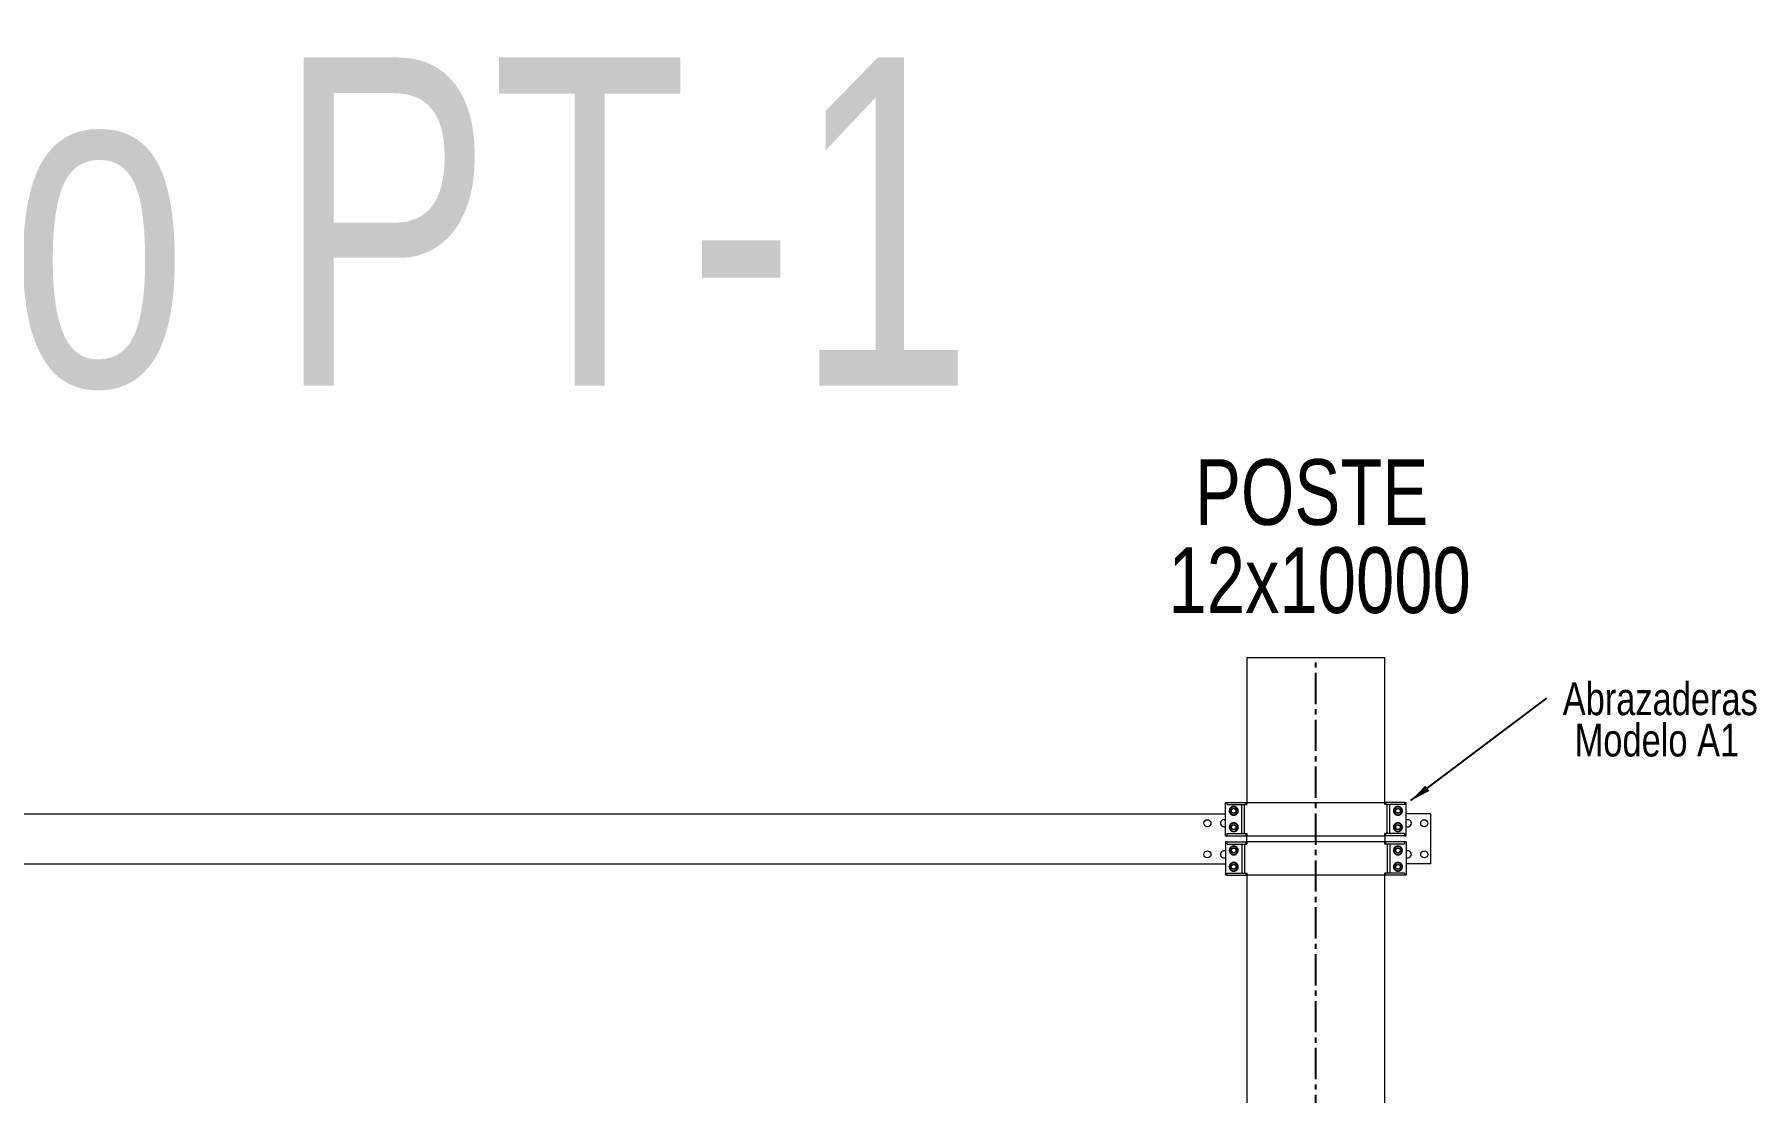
# Model space of a CAD drawing. Header units: millimetres. Extents: x 1587714 to 3094800, y -694377 to -413614.
# Drawn here: x 2029101 to 2034344, y -550505 to -547281 of the extents above; entities that cross this region are included whole.
import ezdxf
from ezdxf.enums import TextEntityAlignment as Align

# ---------------------------------------------------------------- set-up
doc = ezdxf.new("R2010")
doc.units = ezdxf.units.MM
doc.linetypes.add('CENTER2', pattern=[28.575, 19.05, -3.175, 3.175, -3.175])
for name, color, linetype in [('0_EJES', 1, 'CENTER2'), ('M0_EQUIPOS', 7, 'Continuous'), ('M2_PLBULONES', 2, 'Continuous'), ('M_DIM', 1, 'Continuous'), ('Textos catenaria', 7, 'Continuous')]:
    doc.layers.add(name, color=color, linetype=linetype)
doc.styles.add('ARIAL', font='arial.ttf', dxfattribs={"width": 0.8})
doc.styles.add('ROMANS', font='arial.ttf', dxfattribs={"width": 0.7})
doc.styles.add('STYLE-MSF', font='simplex.shx', dxfattribs={"width": 0.8})
doc.dimstyles.new('DIM1-25', dxfattribs={"dimscale": 25, "dimtxt": 2.5, "dimasz": 2.5, "dimexe": 1.25, "dimexo": 0.5, "dimgap": 1, "dimtad": 1, "dimdec": 1, "dimtxsty": 'STYLE-MSF', "dimcen": 2.5, "dimclrd": 8, "dimclre": 8, "dimclrt": 3, "dimaunit": 1, "dimadec": 1, "dimazin": 2, "dimtfac": 1, "dimtdec": 1, "dimtmove": 0, "dimatfit": 3, "dimfxl": 1, "dimlwd": -1, "dimlwe": -1, "dimarcsym": 0})

msp = doc.modelspace()

# ---------------------------------------------------------------- linework, layer by layer
at = {"layer": '0_EJES', "ltscale": 5}
msp.add_line((2033002.082, -561179.822), (2033002.082, -549179.822), dxfattribs=at)
at = {"layer": 'M0_EQUIPOS', "color": 1, "linetype": 'Continuous', "lineweight": 15}
for p, q in [((2032792.082, -549179.822), (2032792.082, -549620.7218)), ((2032792.082, -549179.822), (2033212.082, -549179.822)), ((2033212.082, -549620.7218), (2033212.082, -549179.822)), ((2033212.082, -549579.822), (2033212.0821, -549579.822)), ((2033212.0821, -549620.7218), (2033212.0821, -549579.822)), ((2032792.082, -549842.9221), (2032792.082, -551849.822)), ((2033212.082, -550807.4846), (2033212.082, -549842.9221)), ((2033212.0821, -551869.0219), (2033212.0821, -549842.9221))]:
    msp.add_line(p, q, dxfattribs=at)
at = {"layer": 'M0_EQUIPOS', "linetype": 'Continuous', "lineweight": 15}
for p, q in [((2032727.0819, -549722.3219), (2032727.0819, -549620.7218)), ((2032727.0819, -549620.7218), (2032731.6853, -549620.7218)), ((2032727.0819, -549655.6219), (2032727.0819, -549620.7218)), ((2032731.6853, -549627.0718), (2032731.6853, -549620.7218)), ((2032731.6853, -549620.7218), (2032732.0649, -549620.7218)), ((2032731.6853, -549627.0718), (2032732.0649, -549627.0718)), ((2032732.0649, -549627.0718), (2032732.0649, -549620.7218)), ((2032732.0649, -549620.7218), (2032790.3692, -549620.7218)), ((2032732.0649, -549627.0718), (2032790.3692, -549627.0718)), ((2032776.7913, -549715.9719), (2032776.7913, -549627.0718)), ((2032784.7168, -549715.9719), (2032784.7168, -549627.0718)), ((2032790.3692, -549627.0718), (2032790.3692, -549620.7218)), ((2032790.3692, -549620.7218), (2032791.9895, -549620.7218)), ((2032790.3692, -549627.0718), (2032791.9895, -549627.0718)), ((2032791.9895, -549620.7218), (2032791.9895, -549627.0718)), ((2032791.9895, -549620.7218), (2033212.1746, -549620.7218)), ((2033212.1746, -549627.0718), (2033212.1746, -549620.7218)), ((2033213.7949, -549620.7218), (2033212.1746, -549620.7218)), ((2033213.7949, -549627.0718), (2033212.1746, -549627.0718)), ((2033213.7949, -549620.7218), (2033213.7949, -549627.0718)), ((2033272.0987, -549620.7218), (2033213.7949, -549620.7218)), ((2033272.0987, -549627.0718), (2033213.7949, -549627.0718)), ((2033219.4473, -549715.9719), (2033219.4473, -549627.0718)), ((2033227.3723, -549715.9719), (2033227.3723, -549627.0718)), ((2033272.0987, -549620.7218), (2033272.0987, -549627.0718)), ((2033272.4792, -549620.7218), (2033272.0987, -549620.7218)), ((2033272.4792, -549627.0718), (2033272.0987, -549627.0718)), ((2033272.4792, -549620.7218), (2033272.4792, -549627.0718)), ((2033272.4792, -549620.7218), (2033277.0816, -549620.7218)), ((2033277.0816, -549722.3219), (2033277.0816, -549620.7218)), ((2025357.082, -549655.6219), (2032727.082, -549655.6219)), ((2032727.0819, -549693.8385), (2032727.0819, -549674.8056)), ((2033352.0815, -549655.6219), (2033277.0816, -549655.6219)), ((2033352.0815, -549808.022), (2033352.0815, -549655.6219)), ((2032727.0819, -549722.3219), (2032731.6853, -549722.3219)), ((2032727.0819, -549741.322), (2032727.0819, -549842.9221)), ((2032731.6853, -549741.322), (2032727.0819, -549741.322)), ((2032731.6853, -549722.3219), (2032731.6853, -549715.9719)), ((2032731.6853, -549715.9719), (2032732.0649, -549715.9719)), ((2032731.6853, -549722.3219), (2032732.0649, -549722.3219)), ((2032731.6853, -549747.672), (2032731.6853, -549741.322)), ((2032731.6853, -549741.322), (2032732.0649, -549741.322)), ((2032731.6853, -549747.672), (2032732.0649, -549747.672)), ((2032732.0649, -549722.3219), (2032732.0649, -549715.9719)), ((2032732.0649, -549715.9719), (2032790.3692, -549715.9719)), ((2032732.0649, -549722.3219), (2032790.3692, -549722.3219)), ((2032732.0649, -549747.672), (2032732.0649, -549741.322)), ((2032732.0649, -549741.322), (2032790.3692, -549741.322)), ((2032732.0649, -549747.672), (2032790.3692, -549747.672)), ((2032776.7913, -549747.672), (2032776.7913, -549836.5721)), ((2032784.7168, -549747.672), (2032784.7168, -549836.5721)), ((2032790.3692, -549722.3219), (2032790.3692, -549715.9719)), ((2032790.3692, -549715.9719), (2032791.9895, -549715.9719)), ((2032790.3692, -549722.3219), (2032791.9895, -549722.3219)), ((2032790.3692, -549747.672), (2032790.3692, -549741.322)), ((2032790.3692, -549741.322), (2032791.9895, -549741.322)), ((2032790.3692, -549747.672), (2032791.9895, -549747.672)), ((2032791.9895, -549715.9719), (2032791.9895, -549722.3219)), ((2032791.9895, -549722.3219), (2033212.1746, -549722.3219)), ((2032791.9895, -549741.322), (2032791.9895, -549747.672)), ((2033212.1746, -549741.322), (2032791.9895, -549741.322)), ((2032792.082, -549741.322), (2032792.082, -549722.3219)), ((2033212.0821, -549722.3219), (2033212.0821, -549741.322)), ((2033212.1746, -549722.3219), (2033212.1746, -549715.9719)), ((2033213.7949, -549715.9719), (2033212.1746, -549715.9719)), ((2033213.7949, -549722.3219), (2033212.1746, -549722.3219)), ((2033212.1746, -549747.672), (2033212.1746, -549741.322)), ((2033213.7949, -549741.322), (2033212.1746, -549741.322)), ((2033213.7949, -549747.672), (2033212.1746, -549747.672)), ((2033213.7949, -549715.9719), (2033213.7949, -549722.3219)), ((2033272.0987, -549715.9719), (2033213.7949, -549715.9719)), ((2033272.0987, -549722.3219), (2033213.7949, -549722.3219)), ((2033213.7949, -549741.322), (2033213.7949, -549747.672)), ((2033272.0987, -549741.322), (2033213.7949, -549741.322)), ((2033272.0987, -549747.672), (2033213.7949, -549747.672)), ((2033219.4473, -549747.672), (2033219.4473, -549836.5721)), ((2033227.3723, -549747.672), (2033227.3723, -549836.5721)), ((2033272.0987, -549715.9719), (2033272.0987, -549722.3219)), ((2033272.4792, -549715.9719), (2033272.0987, -549715.9719)), ((2033272.4792, -549722.3219), (2033272.0987, -549722.3219)), ((2033272.0987, -549741.322), (2033272.0987, -549747.672)), ((2033272.4783, -549741.322), (2033272.0987, -549741.322)), ((2033272.4783, -549747.672), (2033272.0987, -549747.672)), ((2033272.4783, -549741.322), (2033272.4783, -549747.672)), ((2033277.0816, -549741.322), (2033272.4783, -549741.322)), ((2033272.4792, -549715.9719), (2033272.4792, -549722.3219)), ((2033272.4792, -549722.3219), (2033277.0816, -549722.3219)), ((2033277.0816, -549741.322), (2033277.0816, -549842.9221)), ((2025357.082, -549808.022), (2032727.0821, -549808.022)), ((2033352.0815, -549808.022), (2033277.0816, -549808.022)), ((2032731.6853, -549842.9221), (2032727.0819, -549842.9221)), ((2032731.6853, -549842.9221), (2032731.6853, -549836.5721)), ((2032731.6853, -549836.5721), (2032732.0649, -549836.5721)), ((2032731.6853, -549842.9221), (2032732.0649, -549842.9221)), ((2032732.0649, -549842.9221), (2032732.0649, -549836.5721)), ((2032732.0649, -549836.5721), (2032790.3692, -549836.5721)), ((2032732.0649, -549842.9221), (2032790.3692, -549842.9221)), ((2032790.3692, -549842.9221), (2032790.3692, -549836.5721)), ((2032790.3692, -549836.5721), (2032791.9895, -549836.5721)), ((2032790.3692, -549842.9221), (2032791.9895, -549842.9221)), ((2032791.9895, -549836.5721), (2032791.9895, -549842.9221)), ((2033212.1746, -549842.9221), (2032791.9895, -549842.9221)), ((2033212.1746, -549842.9221), (2033212.1746, -549836.5721)), ((2033213.7949, -549836.5721), (2033212.1746, -549836.5721)), ((2033213.7949, -549842.9221), (2033212.1746, -549842.9221)), ((2033213.7949, -549836.5721), (2033213.7949, -549842.9221)), ((2033272.0987, -549836.5721), (2033213.7949, -549836.5721)), ((2033272.0987, -549842.9221), (2033213.7949, -549842.9221)), ((2033272.0987, -549836.5721), (2033272.0987, -549842.9221)), ((2033272.4783, -549836.5721), (2033272.0987, -549836.5721)), ((2033272.4783, -549842.9221), (2033272.0987, -549842.9221)), ((2033272.4783, -549836.5721), (2033272.4783, -549842.9221)), ((2033277.0816, -549842.9221), (2033272.4783, -549842.9221))]:
    msp.add_line(p, q, dxfattribs=at)
at = {"layer": 'M0_EQUIPOS', "linetype": 'Continuous', "lineweight": 15, "flags": 128}
msp.add_lwpolyline([(2032727.0819, -549620.7218), (2032727.0819, -549620.7218)], dxfattribs=at)
at = {"layer": 'M0_EQUIPOS', "linetype": 'Continuous', "lineweight": 15}
for centre in [(2032672.0819, -549684.322), (2033332.0819, -549684.322), (2032672.0819, -549779.322), (2033332.0819, -549779.322)]:
    msp.add_circle(centre, 10.75, dxfattribs=at)
for centre, start, end in [((2032722.0819, -549684.322), 62.2825233, 180), ((2032722.0819, -549684.322), 180, 297.7174767), ((2033282.0819, -549684.322), 242.2819813, 117.7180187), ((2032722.0819, -549779.322), 62.2822415, 180), ((2032722.0819, -549779.322), 180, 297.7177585), ((2033282.0819, -549779.322), 242.2822631, 117.7177369)]:
    msp.add_arc(centre, 10.75, start, end, dxfattribs=at)
at = {"layer": 'M2_PLBULONES', "linetype": 'Continuous', "lineweight": 15}
for p, q in [((2032741.6898, -549652.522), (2032740.2145, -549653.3737)), ((2032742.6402, -549654.1681), (2032741.4323, -549655.1456)), ((2033241.6898, -549652.522), (2033240.2145, -549653.3737)), ((2033242.6397, -549654.1681), (2033241.4323, -549655.1456)), ((2032741.6898, -549702.5222), (2032740.2145, -549703.3738)), ((2032742.6402, -549704.1678), (2032741.4323, -549705.1458)), ((2033241.6898, -549702.5222), (2033240.2145, -549703.3738)), ((2033242.6397, -549704.1678), (2033241.4323, -549705.1458)), ((2032761.5239, -549759.4761), (2032762.7312, -549758.4981)), ((2033261.5244, -549759.4761), (2033262.7317, -549758.4981)), ((2032761.5239, -549809.4758), (2032762.7312, -549808.4983)), ((2032762.4742, -549761.1222), (2032763.9496, -549760.2705)), ((2032762.4742, -549811.1219), (2032763.9496, -549810.2702)), ((2033261.5244, -549809.4758), (2033262.7317, -549808.4983)), ((2033262.4742, -549761.1222), (2033263.9496, -549760.2705)), ((2033262.4742, -549811.1219), (2033263.9496, -549810.2702))]:
    msp.add_line(p, q, dxfattribs=at)
for centre, radius in [((2032752.082, -549646.522), 8), ((2032752.082, -549646.522), 6.8985), ((2033252.082, -549646.522), 8), ((2033252.082, -549646.522), 6.8985), ((2032752.082, -549696.522), 8), ((2032752.082, -549696.522), 6.8985), ((2033252.082, -549696.522), 8), ((2033252.082, -549696.522), 6.8985), ((2032752.0819, -549767.122), 8), ((2033252.0819, -549767.122), 8), ((2032752.0819, -549817.122), 8), ((2032752.0819, -549767.122), 6.8985), ((2032752.0819, -549817.122), 6.8985), ((2033252.0819, -549817.122), 8), ((2033252.0819, -549767.122), 6.8985), ((2033252.0819, -549817.122), 6.8985)]:
    msp.add_circle(centre, radius, dxfattribs=at)
for centre, radius, start, end in [((2032752.082, -549646.522), 13.7033, 122.0297406, 177.8864031), ((2032752.082, -549646.522), 13.7033, 182.5022879, 210), ((2032752.082, -549646.522), 12, 150, 210), ((2032752.082, -549646.522), 12, 90, 150), ((2032752.082, -549646.522), 12, 210, 270), ((2032752.082, -549646.522), 13.7033, 61.1281038, 118.8718962), ((2032752.082, -549646.522), 12, 30, 90), ((2032752.082, -549646.522), 12, 270, 330), ((2032752.082, -549646.522), 13.7033, 2.3108987, 57.681062), ((2032752.082, -549646.522), 13.7033, 302.4671285, 357.5554876), ((2032752.082, -549646.522), 12, 330, 30), ((2033252.082, -549646.522), 13.7033, 122.0297406, 177.8864031), ((2033252.082, -549646.522), 13.7033, 182.5022879, 210), ((2033252.082, -549646.522), 12, 150, 210), ((2033252.082, -549646.522), 12, 90, 150), ((2033252.082, -549646.522), 12, 210, 270), ((2033252.082, -549646.522), 13.7033, 61.571163, 118.7588516), ((2033252.082, -549646.522), 12, 30, 90), ((2033252.082, -549646.522), 12, 270, 330), ((2033252.082, -549646.522), 13.7033, 2.3108987, 57.681062), ((2033252.082, -549646.522), 13.7033, 302.4671285, 357.5554876), ((2033252.082, -549646.522), 12, 330, 30), ((2032752.082, -549696.522), 13.7033, 122.0297406, 177.8864031), ((2032752.082, -549696.522), 13.7033, 182.5022879, 210), ((2032752.082, -549696.522), 12, 150, 210), ((2032752.082, -549646.522), 13.7033, 219, 238.8718962), ((2032752.082, -549696.522), 13.7033, 219, 238.8718962), ((2032752.082, -549696.522), 12, 90, 150), ((2032752.082, -549696.522), 12, 210, 270), ((2032752.082, -549646.522), 13.7033, 241.1281038, 298.1363097), ((2032752.082, -549696.522), 13.7033, 61.1281038, 118.8718962), ((2032752.082, -549696.522), 12, 30, 90), ((2032752.082, -549696.522), 12, 270, 330), ((2032752.082, -549696.522), 13.7033, 2.3108987, 57.681062), ((2032752.082, -549696.522), 13.7033, 302.4671285, 357.5554876), ((2032752.082, -549696.522), 12, 330, 30), ((2033252.082, -549696.522), 13.7033, 122.0297406, 177.8864031), ((2033252.082, -549696.522), 13.7033, 182.5022879, 210), ((2033252.082, -549696.522), 12, 150, 210), ((2033252.082, -549646.522), 13.7033, 219, 238.4334514), ((2033252.082, -549696.522), 13.7033, 219, 238.4334514), ((2033252.082, -549696.522), 12, 90, 150), ((2033252.082, -549696.522), 12, 210, 270), ((2033252.082, -549696.522), 13.7033, 61.571163, 118.7588516), ((2033252.082, -549646.522), 13.7033, 241.5644315, 298.1363097), ((2033252.082, -549696.522), 12, 30, 90), ((2033252.082, -549696.522), 12, 270, 330), ((2033252.082, -549696.522), 13.7033, 2.3108987, 57.681062), ((2033252.082, -549696.522), 13.7033, 302.4671285, 357.5554876), ((2033252.082, -549696.522), 12, 330, 30), ((2032752.0819, -549767.122), 13.7033, 122.4671285, 177.5554876), ((2032752.0819, -549767.122), 12, 90, 150), ((2032752.082, -549696.522), 13.7033, 241.1281038, 298.1363097), ((2032752.0819, -549767.122), 13.7033, 61.5644315, 118.1363097), ((2032752.0819, -549767.122), 12, 30, 90), ((2032752.0819, -549767.122), 13.7033, 39, 58.4334514), ((2033252.0819, -549767.122), 13.7033, 122.4671285, 177.5554876), ((2033252.0819, -549767.122), 12, 90, 150), ((2033252.082, -549696.522), 13.7033, 241.5644315, 298.1363097), ((2033252.0819, -549767.122), 13.7033, 61.5644315, 118.1363097), ((2033252.0819, -549767.122), 12, 30, 90), ((2033252.0819, -549767.122), 13.7033, 39, 58.4334514), ((2032752.0819, -549767.122), 13.7033, 182.3108987, 237.681062), ((2032752.0819, -549817.122), 13.7033, 122.4671285, 177.5554876), ((2032752.0819, -549767.122), 12, 150, 210), ((2032752.0819, -549817.122), 12, 150, 210), ((2032752.0819, -549767.122), 12, 210, 270), ((2032752.0819, -549817.122), 12, 90, 150), ((2032752.0819, -549767.122), 13.7033, 241.571163, 298.7588516), ((2032752.0819, -549817.122), 13.7033, 61.5644315, 118.1363097), ((2032752.0819, -549767.122), 12, 270, 330), ((2032752.0819, -549817.122), 12, 30, 90), ((2032752.0819, -549817.122), 13.7033, 39, 58.4334514), ((2032752.0819, -549767.122), 13.7033, 302.0297406, 357.8864031), ((2032752.0819, -549767.122), 12, 330, 30), ((2032752.0819, -549817.122), 12, 330, 30), ((2032752.0819, -549767.122), 13.7033, 2.5022879, 30), ((2032752.0819, -549817.122), 13.7033, 2.5022879, 30), ((2033252.0819, -549767.122), 13.7033, 182.3108987, 237.681062), ((2033252.0819, -549817.122), 13.7033, 122.4671285, 177.5554876), ((2033252.0819, -549767.122), 12, 150, 210), ((2033252.0819, -549817.122), 12, 150, 210), ((2033252.0819, -549767.122), 12, 210, 270), ((2033252.0819, -549817.122), 12, 90, 150), ((2033252.0819, -549767.122), 13.7033, 241.571163, 298.7588516), ((2033252.0819, -549817.122), 13.7033, 61.5644315, 118.1363097), ((2033252.0819, -549767.122), 12, 270, 330), ((2033252.0819, -549817.122), 12, 30, 90), ((2033252.0819, -549817.122), 13.7033, 39, 58.4334514), ((2033252.0819, -549767.122), 13.7033, 302.0297406, 357.8864031), ((2033252.0819, -549767.122), 12, 330, 30), ((2033252.0819, -549817.122), 12, 330, 30), ((2033252.0819, -549767.122), 13.7033, 2.5022879, 30), ((2033252.0819, -549817.122), 13.7033, 2.5022879, 30), ((2032752.0819, -549817.122), 13.7033, 182.3108987, 237.681062), ((2032752.0819, -549817.122), 12, 210, 270), ((2032752.0819, -549817.122), 13.7033, 241.571163, 298.7588516), ((2032752.0819, -549817.122), 12, 270, 330), ((2032752.0819, -549817.122), 13.7033, 302.0297406, 357.8864031), ((2033252.0819, -549817.122), 13.7033, 182.3108987, 237.681062), ((2033252.0819, -549817.122), 12, 210, 270), ((2033252.0819, -549817.122), 13.7033, 241.571163, 298.7588516), ((2033252.0819, -549817.122), 12, 270, 330), ((2033252.0819, -549817.122), 13.7033, 302.0297406, 357.8864031)]:
    msp.add_arc(centre, radius, start, end, dxfattribs=at)
for points, knots in [([(2032741.6898, -549640.5219), (2032741.3749, -549641.0675), (2032740.2022, -549643.0983), (2032739.0606, -549645.0757), (2032738.2256, -549646.522)], [0, 0, 0, 0, 0.2686106038, 1, 1, 1, 1]), ([(2032738.2256, -549646.522), (2032738.7881, -549647.4965), (2032739.9235, -549649.4633), (2032741.0975, -549651.4963), (2032741.6898, -549652.522)], [0, 0, 0, 0, 0.495459821, 1, 1, 1, 1]), ([(2032745.1536, -549634.5219), (2032744.8629, -549635.0257), (2032743.7343, -549636.9817), (2032742.561, -549639.0135), (2032741.6898, -549640.5219)], [0, 0, 0, 0, 0.257549125, 1, 1, 1, 1]), ([(2032741.6898, -549652.522), (2032741.7718, -549652.6643), (2032742.3929, -549653.7417), (2032743.5665, -549655.7716), (2032744.6214, -549657.5997), (2032745.1536, -549658.5221)], [0, 0, 0, 0, 0.070082592, 0.530790024, 1, 1, 1, 1]), ([(2032752.082, -549634.5219), (2032751.9177, -549634.5219), (2032750.6741, -549634.5219), (2032748.3292, -549634.5219), (2032746.2186, -549634.5219), (2032745.1536, -549634.5219)], [0, 0, 0, 0, 0.070140373, 0.530766063, 1, 1, 1, 1]), ([(2032759.01, -549634.5219), (2032757.8849, -549634.5219), (2032755.614, -549634.5219), (2032753.2665, -549634.5219), (2032752.082, -549634.5219)], [0, 0, 0, 0, 0.495446642, 1, 1, 1, 1]), ([(2032762.4742, -549640.5219), (2032762.392, -549640.3797), (2032761.77, -549639.3028), (2032760.598, -549637.2719), (2032759.5426, -549635.4442), (2032759.01, -549634.5219)], [0, 0, 0, 0, 0.070114168, 0.530772562, 1, 1, 1, 1]), ([(2032762.4742, -549652.522), (2032762.1592, -549653.0675), (2032760.9866, -549655.0984), (2032759.845, -549657.0758), (2032759.01, -549658.5221)], [0, 0, 0, 0, 0.2686106038, 1, 1, 1, 1]), ([(2032765.9384, -549646.522), (2032765.3759, -549645.5475), (2032764.2406, -549643.5807), (2032763.0666, -549641.5477), (2032762.4742, -549640.5219)], [0, 0, 0, 0, 0.495459821, 1, 1, 1, 1]), ([(2032765.9384, -549646.522), (2032765.6476, -549647.0257), (2032764.5184, -549648.9816), (2032763.3452, -549651.0135), (2032762.4742, -549652.522)], [0, 0, 0, 0, 0.257573517, 1, 1, 1, 1]), ([(2033241.6898, -549640.5219), (2033241.3747, -549641.0674), (2033240.2015, -549643.0981), (2033239.06, -549645.0757), (2033238.2251, -549646.522)], [0, 0, 0, 0, 0.268635403, 1, 1, 1, 1]), ([(2033238.2251, -549646.522), (2033238.7879, -549647.4965), (2033239.9236, -549649.4632), (2033241.0975, -549651.4963), (2033241.6898, -549652.522)], [0, 0, 0, 0, 0.495476504, 1, 1, 1, 1]), ([(2033245.1536, -549634.5219), (2033244.8627, -549635.0257), (2033243.7335, -549636.9814), (2033242.5606, -549639.0134), (2033241.6898, -549640.5219)], [0, 0, 0, 0, 0.2575822, 1, 1, 1, 1]), ([(2033241.6898, -549652.522), (2033241.7718, -549652.6643), (2033242.3929, -549653.7417), (2033243.5665, -549655.7716), (2033244.6214, -549657.5997), (2033245.1536, -549658.5221)], [0, 0, 0, 0, 0.070082592, 0.530790024, 1, 1, 1, 1]), ([(2033252.082, -549634.5219), (2033251.9177, -549634.5219), (2033250.6741, -549634.5219), (2033248.3292, -549634.5219), (2033246.2186, -549634.5219), (2033245.1536, -549634.5219)], [0, 0, 0, 0, 0.070140373, 0.530766063, 1, 1, 1, 1]), ([(2033259.0105, -549634.5219), (2033257.885, -549634.5219), (2033255.614, -549634.5219), (2033253.2663, -549634.5219), (2033252.082, -549634.5219)], [0, 0, 0, 0, 0.495546871, 1, 1, 1, 1]), ([(2033262.4742, -549640.5219), (2033262.3922, -549640.3797), (2033261.7711, -549639.3023), (2033260.5975, -549637.2724), (2033259.5427, -549635.4443), (2033259.0105, -549634.5219)], [0, 0, 0, 0, 0.070082592, 0.530790024, 1, 1, 1, 1]), ([(2033262.4742, -549652.522), (2033262.1594, -549653.0675), (2033260.9873, -549655.0987), (2033259.8456, -549657.0759), (2033259.0105, -549658.5221)], [0, 0, 0, 0, 0.268585812, 1, 1, 1, 1]), ([(2033265.938, -549646.522), (2033265.3756, -549645.5475), (2033264.2406, -549643.5805), (2033263.0666, -549641.5477), (2033262.4742, -549640.5219)], [0, 0, 0, 0, 0.495443141, 1, 1, 1, 1]), ([(2033265.938, -549646.522), (2033265.6475, -549647.0258), (2033264.5194, -549648.9821), (2033263.3457, -549651.0136), (2033262.4742, -549652.522)], [0, 0, 0, 0, 0.25751606, 1, 1, 1, 1]), ([(2032741.6898, -549690.5221), (2032741.3749, -549691.0676), (2032740.2022, -549693.0985), (2032739.0606, -549695.0759), (2032738.2256, -549696.5222)], [0, 0, 0, 0, 0.2686106038, 1, 1, 1, 1]), ([(2032738.2256, -549696.5222), (2032738.7882, -549697.4965), (2032739.9237, -549699.4632), (2032741.0975, -549701.4963), (2032741.6898, -549702.5222)], [0, 0, 0, 0, 0.495401916, 1, 1, 1, 1]), ([(2032745.1536, -549684.5221), (2032744.8629, -549685.0257), (2032743.734, -549686.9815), (2032742.5609, -549689.0134), (2032741.6898, -549690.5221)], [0, 0, 0, 0, 0.257491826, 1, 1, 1, 1]), ([(2032741.6898, -549702.5222), (2032741.7719, -549702.6643), (2032742.3935, -549703.7414), (2032743.5661, -549705.7717), (2032744.6213, -549707.5996), (2032745.1536, -549708.5218)], [0, 0, 0, 0, 0.070027866, 0.530820259, 1, 1, 1, 1]), ([(2032745.1536, -549658.5221), (2032746.2789, -549658.5221), (2032748.5499, -549658.5221), (2032750.8976, -549658.5221), (2032752.082, -549658.5221)], [0, 0, 0, 0, 0.495480008, 1, 1, 1, 1]), ([(2032752.082, -549684.5221), (2032751.9177, -549684.5221), (2032750.6741, -549684.5221), (2032748.3292, -549684.5221), (2032746.2186, -549684.5221), (2032745.1536, -549684.5221)], [0, 0, 0, 0, 0.070140373, 0.530766063, 1, 1, 1, 1]), ([(2032752.082, -549658.5221), (2032752.2462, -549658.5221), (2032753.4898, -549658.5221), (2032755.8346, -549658.5221), (2032757.9451, -549658.5221), (2032759.01, -549658.5221)], [0, 0, 0, 0, 0.0700772011, 0.5308009789, 1, 1, 1, 1]), ([(2032759.01, -549684.5221), (2032757.8849, -549684.5221), (2032755.614, -549684.5221), (2032753.2665, -549684.5221), (2032752.082, -549684.5221)], [0, 0, 0, 0, 0.495446642, 1, 1, 1, 1]), ([(2032762.4742, -549690.5221), (2032762.392, -549690.3799), (2032761.77, -549689.303), (2032760.598, -549687.2721), (2032759.5426, -549685.4444), (2032759.01, -549684.5221)], [0, 0, 0, 0, 0.070114168, 0.530772562, 1, 1, 1, 1]), ([(2032762.4742, -549702.5222), (2032762.1592, -549703.0677), (2032760.9867, -549705.0985), (2032759.845, -549707.0757), (2032759.01, -549708.5218)], [0, 0, 0, 0, 0.268626098, 1, 1, 1, 1]), ([(2032765.9384, -549696.5222), (2032765.3759, -549695.5477), (2032764.2406, -549693.5809), (2032763.0666, -549691.5479), (2032762.4742, -549690.5221)], [0, 0, 0, 0, 0.495459821, 1, 1, 1, 1]), ([(2032765.9384, -549696.5222), (2032765.6476, -549697.0258), (2032764.5181, -549698.9814), (2032763.3451, -549701.0134), (2032762.4742, -549702.5222)], [0, 0, 0, 0, 0.257516226, 1, 1, 1, 1]), ([(2033241.6898, -549690.5221), (2033241.3747, -549691.0676), (2033240.2015, -549693.0983), (2033239.06, -549695.0759), (2033238.2251, -549696.5222)], [0, 0, 0, 0, 0.268635403, 1, 1, 1, 1]), ([(2033238.2251, -549696.5222), (2033238.7879, -549697.4965), (2033239.9238, -549699.4631), (2033241.0976, -549701.4963), (2033241.6898, -549702.5222)], [0, 0, 0, 0, 0.495418603, 1, 1, 1, 1]), ([(2033245.1536, -549684.5221), (2033244.8627, -549685.0257), (2033243.7332, -549686.9812), (2033242.5605, -549689.0133), (2033241.6898, -549690.5221)], [0, 0, 0, 0, 0.257524906, 1, 1, 1, 1]), ([(2033241.6898, -549702.5222), (2033241.7719, -549702.6643), (2033242.3935, -549703.7414), (2033243.5661, -549705.7717), (2033244.6213, -549707.5996), (2033245.1536, -549708.5218)], [0, 0, 0, 0, 0.070027866, 0.530820259, 1, 1, 1, 1]), ([(2033245.1536, -549658.5221), (2033246.2787, -549658.5221), (2033248.5497, -549658.5221), (2033250.8974, -549658.5221), (2033252.082, -549658.5221)], [0, 0, 0, 0, 0.4954131461, 1, 1, 1, 1]), ([(2033252.082, -549684.5221), (2033251.9177, -549684.5221), (2033250.6741, -549684.5221), (2033248.3292, -549684.5221), (2033246.2186, -549684.5221), (2033245.1536, -549684.5221)], [0, 0, 0, 0, 0.070140373, 0.530766063, 1, 1, 1, 1]), ([(2033252.082, -549658.5221), (2033252.2464, -549658.5221), (2033253.49, -549658.5221), (2033255.8349, -549658.5221), (2033257.9454, -549658.5221), (2033259.0105, -549658.5221)], [0, 0, 0, 0, 0.070140373, 0.530766063, 1, 1, 1, 1]), ([(2033259.0105, -549684.5221), (2033257.885, -549684.5221), (2033255.614, -549684.5221), (2033253.2663, -549684.5221), (2033252.082, -549684.5221)], [0, 0, 0, 0, 0.495546871, 1, 1, 1, 1]), ([(2033262.4742, -549690.5221), (2033262.3922, -549690.3799), (2033261.7711, -549689.3025), (2033260.5975, -549687.2726), (2033259.5427, -549685.4445), (2033259.0105, -549684.5221)], [0, 0, 0, 0, 0.070082592, 0.530790024, 1, 1, 1, 1]), ([(2033262.4742, -549702.5222), (2033262.1594, -549703.0677), (2033260.9874, -549705.0987), (2033259.8456, -549707.0758), (2033259.0105, -549708.5218)], [0, 0, 0, 0, 0.268601306, 1, 1, 1, 1]), ([(2033265.938, -549696.5222), (2033265.3756, -549695.5477), (2033264.2406, -549693.5807), (2033263.0666, -549691.5478), (2033262.4742, -549690.5221)], [0, 0, 0, 0, 0.495443141, 1, 1, 1, 1]), ([(2033265.938, -549696.5222), (2033265.6475, -549697.0258), (2033264.5191, -549698.9819), (2033263.3456, -549701.0136), (2033262.4742, -549702.5222)], [0, 0, 0, 0, 0.2574587565, 1, 1, 1, 1]), ([(2032741.6898, -549761.1222), (2032742.0048, -549760.5765), (2032743.1771, -549758.5455), (2032744.3187, -549756.5682), (2032745.1536, -549755.1221)], [0, 0, 0, 0, 0.268677991, 1, 1, 1, 1]), ([(2032745.1536, -549708.5218), (2032746.2789, -549708.5218), (2032748.5499, -549708.5218), (2032750.8976, -549708.5218), (2032752.082, -549708.5218)], [0, 0, 0, 0, 0.495480008, 1, 1, 1, 1]), ([(2032752.082, -549755.1221), (2032751.9177, -549755.1221), (2032750.6741, -549755.1221), (2032748.3292, -549755.1221), (2032746.2186, -549755.1221), (2032745.1536, -549755.1221)], [0, 0, 0, 0, 0.070140373, 0.530766063, 1, 1, 1, 1]), ([(2032752.082, -549708.5218), (2032752.2462, -549708.5218), (2032753.4898, -549708.5218), (2032755.8346, -549708.5218), (2032757.9451, -549708.5218), (2032759.01, -549708.5218)], [0, 0, 0, 0, 0.0700772011, 0.5308009789, 1, 1, 1, 1]), ([(2032759.01, -549755.1221), (2032757.8849, -549755.1221), (2032755.614, -549755.1221), (2032753.2665, -549755.1221), (2032752.082, -549755.1221)], [0, 0, 0, 0, 0.495446642, 1, 1, 1, 1]), ([(2032762.4742, -549761.1222), (2032762.392, -549760.9799), (2032761.7699, -549759.903), (2032760.5982, -549757.8718), (2032759.5426, -549756.0442), (2032759.01, -549755.1221)], [0, 0, 0, 0, 0.070114081, 0.53083036, 1, 1, 1, 1]), ([(2033241.6898, -549761.1222), (2033242.0046, -549760.5765), (2033243.1764, -549758.5452), (2033244.3184, -549756.5681), (2033245.1536, -549755.1221)], [0, 0, 0, 0, 0.268644259, 1, 1, 1, 1]), ([(2033245.1536, -549708.5218), (2033246.2787, -549708.5218), (2033248.5497, -549708.5218), (2033250.8974, -549708.5218), (2033252.082, -549708.5218)], [0, 0, 0, 0, 0.4954131461, 1, 1, 1, 1]), ([(2033252.082, -549755.1221), (2033251.9177, -549755.1221), (2033250.6741, -549755.1221), (2033248.3292, -549755.1221), (2033246.2186, -549755.1221), (2033245.1536, -549755.1221)], [0, 0, 0, 0, 0.070140373, 0.530766063, 1, 1, 1, 1]), ([(2033252.082, -549708.5218), (2033252.2464, -549708.5218), (2033253.49, -549708.5218), (2033255.8349, -549708.5218), (2033257.9454, -549708.5218), (2033259.0105, -549708.5218)], [0, 0, 0, 0, 0.070140373, 0.530766063, 1, 1, 1, 1]), ([(2033259.0105, -549755.1221), (2033257.885, -549755.1221), (2033255.614, -549755.1221), (2033253.2663, -549755.1221), (2033252.082, -549755.1221)], [0, 0, 0, 0, 0.495546871, 1, 1, 1, 1]), ([(2033262.4742, -549761.1222), (2033262.3922, -549760.9799), (2033261.771, -549759.9024), (2033260.5978, -549757.8723), (2033259.5427, -549756.0443), (2033259.0105, -549755.1221)], [0, 0, 0, 0, 0.070082505, 0.530847825, 1, 1, 1, 1]), ([(2032738.2256, -549767.1222), (2032738.5165, -549766.6184), (2032739.6457, -549764.6626), (2032740.8188, -549762.6307), (2032741.6898, -549761.1222)], [0, 0, 0, 0, 0.257573517, 1, 1, 1, 1]), ([(2032738.2256, -549767.1222), (2032738.7882, -549768.0965), (2032739.9236, -549770.0631), (2032741.0975, -549772.096), (2032741.6898, -549773.1218)], [0, 0, 0, 0, 0.4954309241, 1, 1, 1, 1]), ([(2032738.2256, -549817.1219), (2032738.5165, -549816.6182), (2032739.6457, -549814.6623), (2032740.8188, -549812.6304), (2032741.6898, -549811.1219)], [0, 0, 0, 0, 0.257573517, 1, 1, 1, 1]), ([(2032741.6898, -549773.1218), (2032741.7718, -549773.264), (2032742.393, -549774.3416), (2032743.5663, -549776.3717), (2032744.6213, -549778.1996), (2032745.1536, -549779.1218)], [0, 0, 0, 0, 0.070082505, 0.530847825, 1, 1, 1, 1]), ([(2032741.6898, -549811.1219), (2032742.0048, -549810.5764), (2032743.1774, -549808.5456), (2032744.3188, -549806.5681), (2032745.1536, -549805.1218)], [0, 0, 0, 0, 0.268619549, 1, 1, 1, 1]), ([(2032745.1536, -549779.1218), (2032746.2789, -549779.1218), (2032748.5499, -549779.1218), (2032750.8976, -549779.1218), (2032752.082, -549779.1218)], [0, 0, 0, 0, 0.495480008, 1, 1, 1, 1]), ([(2032752.082, -549805.1218), (2032751.9177, -549805.1218), (2032750.6741, -549805.1218), (2032748.3292, -549805.1218), (2032746.2186, -549805.1218), (2032745.1536, -549805.1218)], [0, 0, 0, 0, 0.070140373, 0.530766063, 1, 1, 1, 1]), ([(2032752.082, -549779.1218), (2032752.2462, -549779.1218), (2032753.4898, -549779.1218), (2032755.8346, -549779.1218), (2032757.9451, -549779.1218), (2032759.01, -549779.1218)], [0, 0, 0, 0, 0.0700772011, 0.5308009789, 1, 1, 1, 1]), ([(2032759.01, -549805.1218), (2032757.8849, -549805.1218), (2032755.614, -549805.1218), (2032753.2665, -549805.1218), (2032752.082, -549805.1218)], [0, 0, 0, 0, 0.495446642, 1, 1, 1, 1]), ([(2032759.01, -549779.1218), (2032759.3009, -549778.6182), (2032760.4304, -549776.6626), (2032761.6033, -549774.6305), (2032762.4742, -549773.1218)], [0, 0, 0, 0, 0.257516226, 1, 1, 1, 1]), ([(2032762.4742, -549811.1219), (2032762.392, -549810.9796), (2032761.77, -549809.9028), (2032760.598, -549807.8719), (2032759.5426, -549806.0441), (2032759.01, -549805.1218)], [0, 0, 0, 0, 0.070114168, 0.530772562, 1, 1, 1, 1]), ([(2032765.9384, -549767.1222), (2032765.3759, -549766.1477), (2032764.2406, -549764.1809), (2032763.0666, -549762.1479), (2032762.4742, -549761.1222)], [0, 0, 0, 0, 0.495459821, 1, 1, 1, 1]), ([(2032762.4742, -549773.1218), (2032762.7892, -549772.5763), (2032763.9617, -549770.5455), (2032765.1034, -549768.5683), (2032765.9384, -549767.1222)], [0, 0, 0, 0, 0.268626098, 1, 1, 1, 1]), ([(2032765.9384, -549817.1219), (2032765.3759, -549816.1474), (2032764.2406, -549814.1806), (2032763.0666, -549812.1476), (2032762.4742, -549811.1219)], [0, 0, 0, 0, 0.495459821, 1, 1, 1, 1]), ([(2033238.2251, -549767.1222), (2033238.516, -549766.6184), (2033239.6452, -549764.6626), (2033240.8186, -549762.6307), (2033241.6898, -549761.1222)], [0, 0, 0, 0, 0.257564834, 1, 1, 1, 1]), ([(2033238.2251, -549767.1222), (2033238.7879, -549768.0965), (2033239.9237, -549770.063), (2033241.0976, -549772.096), (2033241.6898, -549773.1218)], [0, 0, 0, 0, 0.495447611, 1, 1, 1, 1]), ([(2033238.2251, -549817.1219), (2033238.516, -549816.6182), (2033239.6452, -549814.6623), (2033240.8186, -549812.6304), (2033241.6898, -549811.1219)], [0, 0, 0, 0, 0.257564834, 1, 1, 1, 1]), ([(2033241.6898, -549773.1218), (2033241.7718, -549773.264), (2033242.393, -549774.3416), (2033243.5663, -549776.3717), (2033244.6213, -549778.1996), (2033245.1536, -549779.1218)], [0, 0, 0, 0, 0.070082505, 0.530847825, 1, 1, 1, 1]), ([(2033241.6898, -549811.1219), (2033242.0046, -549810.5764), (2033243.1767, -549808.5452), (2033244.3185, -549806.568), (2033245.1536, -549805.1218)], [0, 0, 0, 0, 0.268585812, 1, 1, 1, 1]), ([(2033245.1536, -549779.1218), (2033246.2787, -549779.1218), (2033248.5497, -549779.1218), (2033250.8974, -549779.1218), (2033252.082, -549779.1218)], [0, 0, 0, 0, 0.4954131461, 1, 1, 1, 1]), ([(2033252.082, -549805.1218), (2033251.9177, -549805.1218), (2033250.6741, -549805.1218), (2033248.3292, -549805.1218), (2033246.2186, -549805.1218), (2033245.1536, -549805.1218)], [0, 0, 0, 0, 0.070140373, 0.530766063, 1, 1, 1, 1]), ([(2033252.082, -549779.1218), (2033252.2464, -549779.1218), (2033253.49, -549779.1218), (2033255.8349, -549779.1218), (2033257.9454, -549779.1218), (2033259.0105, -549779.1218)], [0, 0, 0, 0, 0.070140373, 0.530766063, 1, 1, 1, 1]), ([(2033259.0105, -549805.1218), (2033257.885, -549805.1218), (2033255.614, -549805.1218), (2033253.2663, -549805.1218), (2033252.082, -549805.1218)], [0, 0, 0, 0, 0.495546871, 1, 1, 1, 1]), ([(2033259.0105, -549779.1218), (2033259.3013, -549778.6182), (2033260.4308, -549776.6627), (2033261.6035, -549774.6306), (2033262.4742, -549773.1218)], [0, 0, 0, 0, 0.257524906, 1, 1, 1, 1]), ([(2033262.4742, -549811.1219), (2033262.3922, -549810.9796), (2033261.7711, -549809.9022), (2033260.5975, -549807.8723), (2033259.5427, -549806.0442), (2033259.0105, -549805.1218)], [0, 0, 0, 0, 0.070082592, 0.530790024, 1, 1, 1, 1]), ([(2033265.938, -549767.1222), (2033265.3756, -549766.1477), (2033264.2406, -549764.1808), (2033263.0666, -549762.1479), (2033262.4742, -549761.1222)], [0, 0, 0, 0, 0.495443141, 1, 1, 1, 1]), ([(2033262.4742, -549773.1218), (2033262.7894, -549772.5763), (2033263.9624, -549770.5459), (2033265.1035, -549768.5684), (2033265.938, -549767.1222)], [0, 0, 0, 0, 0.268668793, 1, 1, 1, 1]), ([(2033265.938, -549817.1219), (2033265.3756, -549816.1474), (2033264.2406, -549814.1805), (2033263.0666, -549812.1476), (2033262.4742, -549811.1219)], [0, 0, 0, 0, 0.495443141, 1, 1, 1, 1]), ([(2032738.2256, -549817.1219), (2032738.7881, -549818.0964), (2032739.9235, -549820.0632), (2032741.0975, -549822.0962), (2032741.6898, -549823.122)], [0, 0, 0, 0, 0.495459821, 1, 1, 1, 1]), ([(2032741.6898, -549823.122), (2032741.7718, -549823.2642), (2032742.3929, -549824.3416), (2032743.5665, -549826.3715), (2032744.6214, -549828.1996), (2032745.1536, -549829.122)], [0, 0, 0, 0, 0.070082592, 0.530790024, 1, 1, 1, 1]), ([(2032745.1536, -549829.122), (2032746.2789, -549829.122), (2032748.5499, -549829.122), (2032750.8976, -549829.122), (2032752.082, -549829.122)], [0, 0, 0, 0, 0.495480008, 1, 1, 1, 1]), ([(2032752.082, -549829.122), (2032752.2462, -549829.122), (2032753.4898, -549829.122), (2032755.8346, -549829.122), (2032757.9451, -549829.122), (2032759.01, -549829.122)], [0, 0, 0, 0, 0.0700772011, 0.5308009789, 1, 1, 1, 1]), ([(2032759.01, -549829.122), (2032759.3008, -549828.6182), (2032760.43, -549826.6624), (2032761.6032, -549824.6305), (2032762.4742, -549823.122)], [0, 0, 0, 0, 0.257573517, 1, 1, 1, 1]), ([(2032762.4742, -549823.122), (2032762.7892, -549822.5764), (2032763.9618, -549820.5456), (2032765.1035, -549818.5682), (2032765.9384, -549817.1219)], [0, 0, 0, 0, 0.2686106038, 1, 1, 1, 1]), ([(2033238.2251, -549817.1219), (2033238.7879, -549818.0964), (2033239.9236, -549820.0631), (2033241.0975, -549822.0962), (2033241.6898, -549823.122)], [0, 0, 0, 0, 0.495476504, 1, 1, 1, 1]), ([(2033241.6898, -549823.122), (2033241.7718, -549823.2642), (2033242.3929, -549824.3416), (2033243.5665, -549826.3715), (2033244.6214, -549828.1996), (2033245.1536, -549829.122)], [0, 0, 0, 0, 0.070082592, 0.530790024, 1, 1, 1, 1]), ([(2033245.1536, -549829.122), (2033246.2787, -549829.122), (2033248.5497, -549829.122), (2033250.8974, -549829.122), (2033252.082, -549829.122)], [0, 0, 0, 0, 0.4954131461, 1, 1, 1, 1]), ([(2033252.082, -549829.122), (2033252.2464, -549829.122), (2033253.49, -549829.122), (2033255.8349, -549829.122), (2033257.9454, -549829.122), (2033259.0105, -549829.122)], [0, 0, 0, 0, 0.070140373, 0.530766063, 1, 1, 1, 1]), ([(2033259.0105, -549829.122), (2033259.3013, -549828.6182), (2033260.4305, -549826.6625), (2033261.6034, -549824.6305), (2033262.4742, -549823.122)], [0, 0, 0, 0, 0.2575822, 1, 1, 1, 1]), ([(2033262.4742, -549823.122), (2033262.7894, -549822.5765), (2033263.9625, -549820.546), (2033265.1035, -549818.5683), (2033265.938, -549817.1219)], [0, 0, 0, 0, 0.268653294, 1, 1, 1, 1])]:
    msp.add_open_spline(points, degree=3, knots=knots, dxfattribs=at)

# ---------------------------------------------------------------- texts
at = {"layer": 'M_DIM', "color": 7, "style": 'ARIAL', "width": 0.75}
for s, p in [('POSTE', (2032634.0631, -548775.3861)), ('12x10000', (2032553.4041, -549043.7809))]:
    msp.add_text(s, height=200, dxfattribs=at).set_placement(p)
at = {"layer": 'M_DIM', "color": 6, "style": 'ARIAL', "width": 0.75}
for s, p in [('Abrazaderas', (2034050.7061, -549303.0997)), ('Modelo A1', (2034040.536, -549429.0052))]:
    msp.add_text(s, height=100, dxfattribs=at).set_placement(p, align=Align.MIDDLE)
at = {"layer": 'Textos catenaria', "style": 'ROMANS', "width": 0.7}
msp.add_text('Pórtico PT-1', height=1000, dxfattribs=at).set_placement((2026525.7224, -548351.2911))

# ---------------------------------------------------------------- leaders
at = {"layer": 'M_DIM'}
msp.add_leader([(2033291.5633, -549615.4693), (2033705.4068, -549302.9852)], dimstyle='DIM1-25', override={"dimgap": 1, "dimtad": 0}, dxfattribs=at)

doc.saveas('drawing.dxf')
